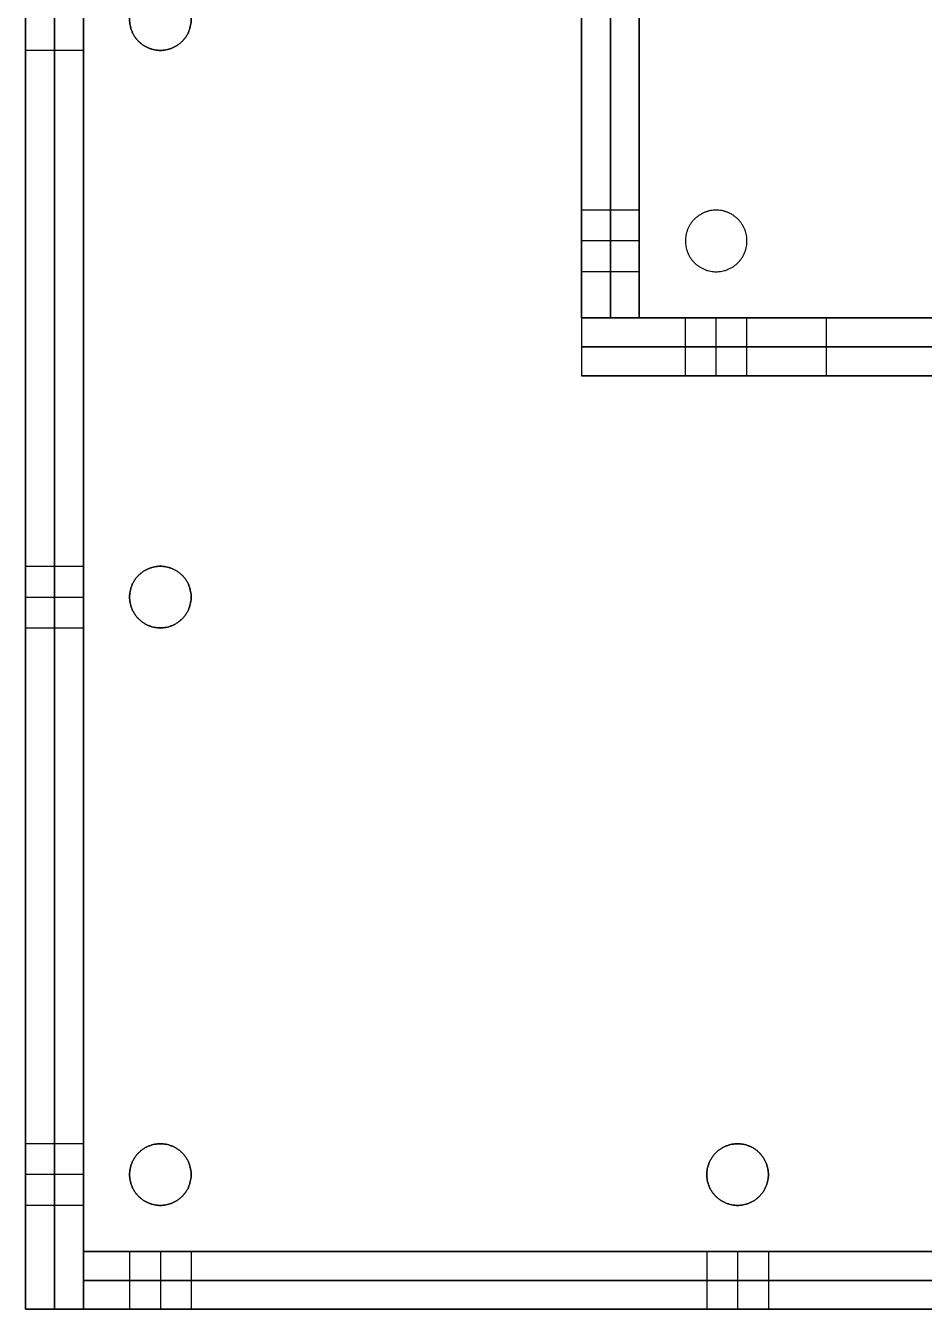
# Model space of a CAD drawing. Header units: millimetres. Extents: x -232 to 139, y -100 to 100.
# Drawn here: x -61 to -14.3, y -100 to -33.3 of the extents above; entities that cross this region are included whole.
import ezdxf

# ---------------------------------------------------------------- set-up
doc = ezdxf.new("R2010")
doc.units = ezdxf.units.MM
doc.header["$MEASUREMENT"] = 0
doc.layers.add('body', color=30, linetype='Continuous', true_color=0xff8000)

msp = doc.modelspace()

# ---------------------------------------------------------------- linework, layer by layer
at = {"layer": 'body'}
for p, q in [((-32.113, -42.9, 44.417), (-32.113, 42.9, 44.417)), ((-29.113, -42.9, 44.417), (-29.113, 42.9, 44.417)), ((-61, -100, -39), (-61, -20, -39)), ((-58, -100, -39), (-58, -20, -39)), ((-32.113, -48.5, 44.417), (-32.113, -46.1, 44.417)), ((-29.113, -48.5, 44.417), (-29.113, -46.1, 44.417)), ((4.858, -48.5, 57.149), (-32.113, -48.5, 57.149)), ((4.858, -51.5, 57.149), (-32.113, -51.5, 57.149)), ((136, -97, -39), (-58, -97, -39)), ((136, -100, -39), (-58, -100, -39))]:
    msp.add_line(p, q, dxfattribs=at)
for points in [[(-61, -100, -4), (-61, 0, -4), (-61, 100, -4)], [(-61, -100, -7), (-61, 0, -7), (-61, 100, -7)], [(-61, -100, -5.5), (-61, 0, -5.5), (-61, 100, -5.5)], [(-61, 100, -74), (-61, 0, -74), (-61, -100, -74)], [(-61, 100, -71), (-61, 0, -71), (-61, -100, -71)], [(-61, 100, -72.5), (-61, 0, -72.5), (-61, -100, -72.5)], [(-61, -100, -71), (-61, 0, -71), (-61, 100, -71)], [(-61, 100, -7), (-61, 0, -7), (-61, -100, -7)], [(-59.5, -100, -71), (-59.5, 0, -71), (-59.5, 100, -71)], [(-59.5, 100, -7), (-59.5, 0, -7), (-59.5, -100, -7)], [(-58, -100, -71), (-58, 0, -71), (-58, 100, -71)], [(-58, 100, -7), (-58, 0, -7), (-58, -100, -7)], [(-32.113, 48.5, 83.834), (-32.113, 0, 83.834), (-32.113, -48.5, 83.834)], [(-32.113, -48.5, 5), (-32.113, 0, 5), (-32.113, 48.5, 5)], [(-30.613, 48.5, 83.834), (-30.613, 0, 83.834), (-30.613, -48.5, 83.834)], [(-30.613, -48.5, 5), (-30.613, 0, 5), (-30.613, 48.5, 5)], [(-29.113, 48.5, 83.834), (-29.113, 0, 83.834), (-29.113, -48.5, 83.834)], [(-29.113, -48.5, 5), (-29.113, 0, 5), (-29.113, 48.5, 5)], [(-29.113, 48.5, 5), (-29.113, 0, 5), (-29.113, -48.5, 5)], [(-29.113, 48.5, 8), (-29.113, 0, 8), (-29.113, -48.5, 8)], [(-29.113, 48.5, 6.5), (-29.113, 0, 6.5), (-29.113, -48.5, 6.5)], [(-58, -34.6, -67), (-59.5, -34.6, -67), (-61, -34.6, -67)], [(-58, -34.6, -11), (-59.5, -34.6, -11), (-61, -34.6, -11)], [(-54, -34.6, -4), (-54, -34.6, -5.5), (-54, -34.6, -7)], [(-54, -34.6, -71), (-54, -34.6, -72.5), (-54, -34.6, -74)], [(-29.113, -42.9, 12), (-30.613, -42.9, 12), (-32.113, -42.9, 12)], [(-29.113, -42.9, 79.834), (-30.613, -42.9, 79.834), (-32.113, -42.9, 79.834)], [(-29.113, -42.9, 44.417), (-30.613, -42.9, 44.417), (-32.113, -42.9, 44.417)], [(-25.113, -42.9, 8), (-25.113, -42.9, 6.5), (-25.113, -42.9, 5)], [(-29.113, -44.5, 13.6), (-30.613, -44.5, 13.6), (-32.113, -44.5, 13.6)], [(-29.113, -44.5, 10.4), (-30.613, -44.5, 10.4), (-32.113, -44.5, 10.4)], [(-29.113, -44.5, 81.434), (-30.613, -44.5, 81.434), (-32.113, -44.5, 81.434)], [(-29.113, -44.5, 78.234), (-30.613, -44.5, 78.234), (-32.113, -44.5, 78.234)], [(-29.113, -44.5, 46.017), (-30.613, -44.5, 46.017), (-32.113, -44.5, 46.017)], [(-29.113, -44.5, 42.817), (-30.613, -44.5, 42.817), (-32.113, -44.5, 42.817)], [(-26.713, -44.5, 8), (-26.713, -44.5, 6.5), (-26.713, -44.5, 5)], [(-23.513, -44.5, 8), (-23.513, -44.5, 6.5), (-23.513, -44.5, 5)], [(-29.113, -46.1, 12), (-30.613, -46.1, 12), (-32.113, -46.1, 12)], [(-29.113, -46.1, 79.834), (-30.613, -46.1, 79.834), (-32.113, -46.1, 79.834)], [(-29.113, -46.1, 44.417), (-30.613, -46.1, 44.417), (-32.113, -46.1, 44.417)], [(-25.113, -46.1, 8), (-25.113, -46.1, 6.5), (-25.113, -46.1, 5)], [(-6.666, -48.5, 109.298), (-19.39, -48.5, 96.566), (-32.113, -48.5, 83.834)], [(-32.113, -48.5, 83.834), (-32.113, -50, 83.834), (-32.113, -51.5, 83.834)], [(-32.113, -48.5, 83.834), (-32.113, -48.5, 44.417), (-32.113, -48.5, 5)], [(-32.113, -48.5, 5), (-32.113, -50, 5), (-32.113, -51.5, 5)], [(-32.113, -48.5, 5), (18.887, -48.5, 5), (69.887, -48.5, 5)], [(-32.113, -48.5, 44.417), (-32.113, -50, 44.417), (-32.113, -51.5, 44.417)], [(-32.113, -48.5, 83.834), (-30.613, -48.5, 83.834), (-29.113, -48.5, 83.834)], [(-32.113, -48.5, 83.834), (-32.113, -48.5, 44.417), (-32.113, -48.5, 5)], [(-32.113, -48.5, 5), (-30.613, -48.5, 5), (-29.113, -48.5, 5)], [(-32.113, -48.5, 44.417), (-30.613, -48.5, 44.417), (-29.113, -48.5, 44.417)], [(-30.613, -48.5, 83.834), (-30.613, -48.5, 44.417), (-30.613, -48.5, 5)], [(-29.113, -48.5, 83.834), (-29.113, -48.5, 44.417), (-29.113, -48.5, 5)], [(-29.113, -48.5, 5), (18.887, -48.5, 5), (66.887, -48.5, 5)], [(-29.113, -48.5, 8), (18.887, -48.5, 8), (66.887, -48.5, 8)], [(-29.113, -48.5, 5), (-29.113, -48.5, 6.5), (-29.113, -48.5, 8)], [(-29.113, -48.5, 6.5), (18.887, -48.5, 6.5), (66.887, -48.5, 6.5)], [(-26.713, -51.5, 79.834), (-26.713, -50, 79.834), (-26.713, -48.5, 79.834)], [(-26.713, -51.5, 12), (-26.713, -50, 12), (-26.713, -48.5, 12)], [(-26.713, -51.5, 44.417), (-26.713, -50, 44.417), (-26.713, -48.5, 44.417)], [(-25.113, -51.5, 78.234), (-25.113, -50, 78.234), (-25.113, -48.5, 78.234)], [(-25.113, -51.5, 81.434), (-25.113, -50, 81.434), (-25.113, -48.5, 81.434)], [(-25.113, -51.5, 10.4), (-25.113, -50, 10.4), (-25.113, -48.5, 10.4)], [(-25.113, -51.5, 13.6), (-25.113, -50, 13.6), (-25.113, -48.5, 13.6)], [(-25.113, -51.5, 42.817), (-25.113, -50, 42.817), (-25.113, -48.5, 42.817)], [(-25.113, -51.5, 46.017), (-25.113, -50, 46.017), (-25.113, -48.5, 46.017)], [(-23.513, -51.5, 79.834), (-23.513, -50, 79.834), (-23.513, -48.5, 79.834)], [(-23.513, -51.5, 12), (-23.513, -50, 12), (-23.513, -48.5, 12)], [(-23.513, -51.5, 44.417), (-23.513, -50, 44.417), (-23.513, -48.5, 44.417)], [(-19.39, -48.5, 96.566), (-19.39, -50, 96.566), (-19.39, -51.5, 96.566)], [(-6.666, -50, 109.298), (-19.39, -50, 96.566), (-32.113, -50, 83.834)], [(-32.113, -50, 83.834), (-32.113, -50, 44.417), (-32.113, -50, 5)], [(-32.113, -50, 5), (18.887, -50, 5), (69.887, -50, 5)], [(-6.666, -51.5, 109.298), (-19.39, -51.5, 96.566), (-32.113, -51.5, 83.834)], [(-32.113, -51.5, 83.834), (-32.113, -51.5, 44.417), (-32.113, -51.5, 5)], [(-32.113, -51.5, 5), (18.887, -51.5, 5), (69.887, -51.5, 5)], [(-61, -61.4, -67), (-59.5, -61.4, -67), (-58, -61.4, -67)], [(-61, -61.4, -11), (-59.5, -61.4, -11), (-58, -61.4, -11)], [(-54, -61.4, -4), (-54, -61.4, -5.5), (-54, -61.4, -7)], [(-54, -61.4, -71), (-54, -61.4, -72.5), (-54, -61.4, -74)], [(-61, -63, -68.6), (-59.5, -63, -68.6), (-58, -63, -68.6)], [(-61, -63, -65.4), (-59.5, -63, -65.4), (-58, -63, -65.4)], [(-61, -63, -9.4), (-59.5, -63, -9.4), (-58, -63, -9.4)], [(-61, -63, -12.6), (-59.5, -63, -12.6), (-58, -63, -12.6)], [(-55.6, -63, -4), (-55.6, -63, -5.5), (-55.6, -63, -7)], [(-55.6, -63, -71), (-55.6, -63, -72.5), (-55.6, -63, -74)], [(-52.4, -63, -4), (-52.4, -63, -5.5), (-52.4, -63, -7)], [(-52.4, -63, -71), (-52.4, -63, -72.5), (-52.4, -63, -74)], [(-61, -64.6, -67), (-59.5, -64.6, -67), (-58, -64.6, -67)], [(-61, -64.6, -11), (-59.5, -64.6, -11), (-58, -64.6, -11)], [(-54, -64.6, -4), (-54, -64.6, -5.5), (-54, -64.6, -7)], [(-54, -64.6, -71), (-54, -64.6, -72.5), (-54, -64.6, -74)], [(-58, -91.4, -67), (-59.5, -91.4, -67), (-61, -91.4, -67)], [(-58, -91.4, -11), (-59.5, -91.4, -11), (-61, -91.4, -11)], [(-54, -91.4, -4), (-54, -91.4, -5.5), (-54, -91.4, -7)], [(-54, -91.4, -71), (-54, -91.4, -72.5), (-54, -91.4, -74)], [(-24, -91.4, -4), (-24, -91.4, -5.5), (-24, -91.4, -7)], [(-24, -91.4, -71), (-24, -91.4, -72.5), (-24, -91.4, -74)], [(-58, -93, -65.4), (-59.5, -93, -65.4), (-61, -93, -65.4)], [(-58, -93, -68.6), (-59.5, -93, -68.6), (-61, -93, -68.6)], [(-58, -93, -12.6), (-59.5, -93, -12.6), (-61, -93, -12.6)], [(-58, -93, -9.4), (-59.5, -93, -9.4), (-61, -93, -9.4)], [(-55.6, -93, -4), (-55.6, -93, -5.5), (-55.6, -93, -7)], [(-55.6, -93, -71), (-55.6, -93, -72.5), (-55.6, -93, -74)], [(-52.4, -93, -4), (-52.4, -93, -5.5), (-52.4, -93, -7)], [(-52.4, -93, -71), (-52.4, -93, -72.5), (-52.4, -93, -74)], [(-25.6, -93, -4), (-25.6, -93, -5.5), (-25.6, -93, -7)], [(-25.6, -93, -71), (-25.6, -93, -72.5), (-25.6, -93, -74)], [(-22.4, -93, -4), (-22.4, -93, -5.5), (-22.4, -93, -7)], [(-22.4, -93, -71), (-22.4, -93, -72.5), (-22.4, -93, -74)], [(-58, -94.6, -67), (-59.5, -94.6, -67), (-61, -94.6, -67)], [(-58, -94.6, -11), (-59.5, -94.6, -11), (-61, -94.6, -11)], [(-54, -94.6, -4), (-54, -94.6, -5.5), (-54, -94.6, -7)], [(-54, -94.6, -71), (-54, -94.6, -72.5), (-54, -94.6, -74)], [(-24, -94.6, -4), (-24, -94.6, -5.5), (-24, -94.6, -7)], [(-24, -94.6, -71), (-24, -94.6, -72.5), (-24, -94.6, -74)], [(-58, -100, -7), (-58, -98.5, -7), (-58, -97, -7)], [(-58, -97, -71), (-58, -97, -39), (-58, -97, -7)], [(-58, -100, -71), (-58, -98.5, -71), (-58, -97, -71)], [(-58, -97, -7), (39, -97, -7), (136, -97, -7)], [(136, -97, -71), (39, -97, -71), (-58, -97, -71)], [(-58, -100, -39), (-58, -98.5, -39), (-58, -97, -39)], [(-55.6, -97, -67), (-55.6, -98.5, -67), (-55.6, -100, -67)], [(-55.6, -97, -11), (-55.6, -98.5, -11), (-55.6, -100, -11)], [(-54, -97, -68.6), (-54, -98.5, -68.6), (-54, -100, -68.6)], [(-54, -97, -65.4), (-54, -98.5, -65.4), (-54, -100, -65.4)], [(-54, -97, -9.4), (-54, -98.5, -9.4), (-54, -100, -9.4)], [(-54, -97, -12.6), (-54, -98.5, -12.6), (-54, -100, -12.6)], [(-52.4, -97, -67), (-52.4, -98.5, -67), (-52.4, -100, -67)], [(-52.4, -97, -11), (-52.4, -98.5, -11), (-52.4, -100, -11)], [(-25.6, -97, -67), (-25.6, -98.5, -67), (-25.6, -100, -67)], [(-25.6, -97, -11), (-25.6, -98.5, -11), (-25.6, -100, -11)], [(-24, -97, -68.6), (-24, -98.5, -68.6), (-24, -100, -68.6)], [(-24, -97, -65.4), (-24, -98.5, -65.4), (-24, -100, -65.4)], [(-24, -97, -9.4), (-24, -98.5, -9.4), (-24, -100, -9.4)], [(-24, -97, -12.6), (-24, -98.5, -12.6), (-24, -100, -12.6)], [(-22.4, -97, -67), (-22.4, -98.5, -67), (-22.4, -100, -67)], [(-22.4, -97, -11), (-22.4, -98.5, -11), (-22.4, -100, -11)], [(-58, -98.5, -71), (-58, -98.5, -39), (-58, -98.5, -7)], [(-58, -98.5, -7), (39, -98.5, -7), (136, -98.5, -7)], [(136, -98.5, -71), (39, -98.5, -71), (-58, -98.5, -71)], [(-61, -100, -4), (-61, -100, -5.5), (-61, -100, -7)], [(139, -100, -4), (39, -100, -4), (-61, -100, -4)], [(139, -100, -7), (39, -100, -7), (-61, -100, -7)], [(139, -100, -5.5), (39, -100, -5.5), (-61, -100, -5.5)], [(-61, -100, -74), (39, -100, -74), (139, -100, -74)], [(-61, -100, -71), (39, -100, -71), (139, -100, -71)], [(-61, -100, -74), (-61, -100, -72.5), (-61, -100, -71)], [(-61, -100, -72.5), (39, -100, -72.5), (139, -100, -72.5)], [(-61, -100, -71), (-59.5, -100, -71), (-58, -100, -71)], [(-61, -100, -7), (-59.5, -100, -7), (-58, -100, -7)], [(-61, -100, -7), (-61, -100, -39), (-61, -100, -71)], [(-61, -100, -39), (-59.5, -100, -39), (-58, -100, -39)], [(-59.5, -100, -7), (-59.5, -100, -39), (-59.5, -100, -71)], [(-58, -100, -71), (-58, -100, -39), (-58, -100, -7)], [(-58, -100, -7), (39, -100, -7), (136, -100, -7)], [(136, -100, -71), (39, -100, -71), (-58, -100, -71)], [(-58, -100, -7), (-58, -100, -39), (-58, -100, -71)]]:
    msp.add_open_spline(points, degree=2, dxfattribs=at)
at = {"layer": 'body', "extrusion": (-1, 0, 2.22045e-15)}
for points in [[(-61, -34.6, -67), (-61, -34.6, -65.4), (-61, -33, -65.4), (-61, -31.4, -65.4), (-61, -31.4, -67), (-61, -31.4, -68.6), (-61, -33, -68.6), (-61, -34.6, -68.6), (-61, -34.6, -67)], [(-58, -34.6, -67), (-58, -34.6, -65.4), (-58, -33, -65.4), (-58, -31.4, -65.4), (-58, -31.4, -67), (-58, -31.4, -68.6), (-58, -33, -68.6), (-58, -34.6, -68.6), (-58, -34.6, -67)]]:
    msp.add_rational_spline(points, [1, 0.707106781187, 1, 0.707106781187, 1, 0.707106781187, 1, 0.707106781187, 1], degree=2, knots=[-10.053096, -10.053096, -10.053096, -7.539822, -7.539822, -5.026548, -5.026548, -2.513274, -2.513274, 0, 0, 0], dxfattribs=at)
at = {"layer": 'body', "extrusion": (-1, 0, -2.22045e-15)}
for points in [[(-61, -34.6, -11), (-61, -34.6, -12.6), (-61, -33, -12.6), (-61, -31.4, -12.6), (-61, -31.4, -11), (-61, -31.4, -9.4), (-61, -33, -9.4), (-61, -34.6, -9.4), (-61, -34.6, -11)], [(-58, -34.6, -11), (-58, -34.6, -12.6), (-58, -33, -12.6), (-58, -31.4, -12.6), (-58, -31.4, -11), (-58, -31.4, -9.4), (-58, -33, -9.4), (-58, -34.6, -9.4), (-58, -34.6, -11)]]:
    msp.add_rational_spline(points, [1, 0.707106781187, 1, 0.707106781187, 1, 0.707106781187, 1, 0.707106781187, 1], degree=2, knots=[-10.053096, -10.053096, -10.053096, -7.539822, -7.539822, -5.026548, -5.026548, -2.513274, -2.513274, 0, 0, 0], dxfattribs=at)
at = {"layer": 'body'}
for points, weights, knots in [([(-54, -34.6, -4), (-52.4, -34.6, -4), (-52.4, -33, -4), (-52.4, -31.4, -4), (-54, -31.4, -4), (-55.6, -31.4, -4), (-55.6, -33, -4), (-55.6, -34.6, -4), (-54, -34.6, -4)], [0.999999860338, 0.707106851018, 1, 0.707106781187, 1, 0.707106781187, 1, 0.707106781187, 1], [-10.053096, -10.053096, -10.053096, -7.539823, -7.539823, -5.026549, -5.026549, -2.513274, -2.513274, 0, 0, 0]), ([(-54, -34.6, -7), (-52.4, -34.6, -7), (-52.4, -33, -7), (-52.4, -31.4, -7), (-54, -31.4, -7), (-55.6, -31.4, -7), (-55.6, -33, -7), (-55.6, -34.6, -7), (-54, -34.6, -7)], [1, 0.707106781187, 1, 0.707106781187, 1, 0.707106781187, 1, 0.707106851018, 0.999999860338], [-10.053096, -10.053096, -10.053096, -7.539822, -7.539822, -5.026548, -5.026548, -2.513274, -2.513274, 0, 0, 0]), ([(-54, -34.6, -74), (-55.6, -34.6, -74), (-55.6, -33, -74), (-55.6, -31.4, -74), (-54, -31.4, -74), (-52.4, -31.4, -74), (-52.4, -33, -74), (-52.4, -34.6, -74), (-54, -34.6, -74)], [1, 0.707106781187, 1, 0.707106781187, 1, 0.707106781187, 1, 0.707106851018, 0.999999860338], [0, 0, 0, 2.513274, 2.513274, 5.026549, 5.026549, 7.539823, 7.539823, 10.053096, 10.053096, 10.053096]), ([(-54, -34.6, -71), (-55.6, -34.6, -71), (-55.6, -33, -71), (-55.6, -31.4, -71), (-54, -31.4, -71), (-52.4, -31.4, -71), (-52.4, -33, -71), (-52.4, -34.6, -71), (-54, -34.6, -71)], [1, 0.707106781187, 1, 0.707106781187, 1, 0.707106781187, 1, 0.707106781187, 1], [0, 0, 0, 2.513274, 2.513274, 5.026548, 5.026548, 7.539822, 7.539822, 10.053096, 10.053096, 10.053096]), ([(-25.113, -46.1, 5), (-26.713, -46.1, 5), (-26.713, -44.5, 5), (-26.713, -42.9, 5), (-25.113, -42.9, 5), (-23.513, -42.9, 5), (-23.513, -44.5, 5), (-23.513, -46.1, 5), (-25.113, -46.1, 5)], [0.999999860338, 0.707106851018, 1, 0.707106781187, 1, 0.707106781187, 1, 0.707106851018, 0.999999860338], [-10.053096, -10.053096, -10.053096, -7.539823, -7.539823, -5.026548, -5.026548, -2.513274, -2.513274, 0, 0, 0]), ([(-25.113, -46.1, 8), (-26.713, -46.1, 8), (-26.713, -44.5, 8), (-26.713, -42.9, 8), (-25.113, -42.9, 8), (-23.513, -42.9, 8), (-23.513, -44.5, 8), (-23.513, -46.1, 8), (-25.113, -46.1, 8)], [1, 0.707106781187, 1, 0.707106781187, 1, 0.707106781187, 1, 0.707106851018, 0.999999860338], [-10.053096, -10.053096, -10.053096, -7.539822, -7.539822, -5.026548, -5.026548, -2.513274, -2.513274, 0, 0, 0]), ([(-54, -64.6, -4), (-52.4, -64.6, -4), (-52.4, -63, -4), (-52.4, -61.4, -4), (-54, -61.4, -4), (-55.6, -61.4, -4), (-55.6, -63, -4), (-55.6, -64.6, -4), (-54, -64.6, -4)], [0.999999860338, 0.707106851018, 1, 0.707106781187, 1, 0.707106781187, 1, 0.707106781187, 1], [-10.053096, -10.053096, -10.053096, -7.539823, -7.539823, -5.026549, -5.026549, -2.513274, -2.513274, 0, 0, 0]), ([(-54, -64.6, -7), (-52.4, -64.6, -7), (-52.4, -63, -7), (-52.4, -61.4, -7), (-54, -61.4, -7), (-55.6, -61.4, -7), (-55.6, -63, -7), (-55.6, -64.6, -7), (-54, -64.6, -7)], [1, 0.707106781187, 1, 0.707106781187, 1, 0.707106781187, 1, 0.707106781187, 1], [-10.053096, -10.053096, -10.053096, -7.539822, -7.539822, -5.026548, -5.026548, -2.513274, -2.513274, 0, 0, 0]), ([(-54, -64.6, -74), (-55.6, -64.6, -74), (-55.6, -63, -74), (-55.6, -61.4, -74), (-54, -61.4, -74), (-52.4, -61.4, -74), (-52.4, -63, -74), (-52.4, -64.6, -74), (-54, -64.6, -74)], [0.999999860338, 0.707106851018, 1, 0.707106781187, 1, 0.707106781187, 1, 0.707106851018, 0.999999860338], [0, 0, 0, 2.513274, 2.513274, 5.026548, 5.026548, 7.539823, 7.539823, 10.053096, 10.053096, 10.053096]), ([(-54, -64.6, -71), (-55.6, -64.6, -71), (-55.6, -63, -71), (-55.6, -61.4, -71), (-54, -61.4, -71), (-52.4, -61.4, -71), (-52.4, -63, -71), (-52.4, -64.6, -71), (-54, -64.6, -71)], [1, 0.707106781187, 1, 0.707106781187, 1, 0.707106781187, 1, 0.707106781187, 1], [0, 0, 0, 2.513274, 2.513274, 5.026548, 5.026548, 7.539822, 7.539822, 10.053096, 10.053096, 10.053096]), ([(-54, -94.6, -4), (-52.4, -94.6, -4), (-52.4, -93, -4), (-52.4, -91.4, -4), (-54, -91.4, -4), (-55.6, -91.4, -4), (-55.6, -93, -4)], [1, 0.707106781186, 1, 0.707106781187, 1, 0.707106781187, 1], [2.513274, 2.513274, 2.513274, 5.026548, 5.026548, 7.539822, 7.539822, 10.053096, 10.053096, 10.053096]), ([(-54, -94.6, -7), (-52.4, -94.6, -7), (-52.4, -93, -7), (-52.4, -91.4, -7), (-54, -91.4, -7), (-55.6, -91.4, -7), (-55.6, -93, -7)], [1, 0.707106781187, 1, 0.707106781187, 1, 0.707106781187, 1], [2.513274, 2.513274, 2.513274, 5.026548, 5.026548, 7.539822, 7.539822, 10.053096, 10.053096, 10.053096]), ([(-55.6, -93, -74), (-55.6, -91.4, -74), (-54, -91.4, -74), (-52.4, -91.4, -74), (-52.4, -93, -74), (-52.4, -94.6, -74), (-54, -94.6, -74)], [0.999999860338, 0.707106851018, 1, 0.707106781187, 1, 0.707106781186, 1], [-10.053096, -10.053096, -10.053096, -7.539823, -7.539823, -5.026548, -5.026548, -2.513274, -2.513274, -2.513274]), ([(-55.6, -93, -71), (-55.6, -91.4, -71), (-54, -91.4, -71), (-52.4, -91.4, -71), (-52.4, -93, -71), (-52.4, -94.6, -71), (-54, -94.6, -71)], [1, 0.707106781187, 1, 0.707106781187, 1, 0.707106781187, 1], [-10.053096, -10.053096, -10.053096, -7.539822, -7.539822, -5.026548, -5.026548, -2.513274, -2.513274, -2.513274]), ([(-25.6, -93, -4), (-25.6, -94.6, -4), (-24, -94.6, -4), (-22.4, -94.6, -4), (-22.4, -93, -4), (-22.4, -91.4, -4), (-24, -91.4, -4), (-25.6, -91.4, -4), (-25.6, -93, -4)], [1, 0.707106781187, 1, 0.707106781187, 1, 0.707106781187, 1, 0.707106781187, 1], [0, 0, 0, 2.513274, 2.513274, 5.026548, 5.026548, 7.539822, 7.539822, 10.053096, 10.053096, 10.053096]), ([(-25.6, -93, -7), (-25.6, -94.6, -7), (-24, -94.6, -7), (-22.4, -94.6, -7), (-22.4, -93, -7), (-22.4, -91.4, -7), (-24, -91.4, -7), (-25.6, -91.4, -7), (-25.6, -93, -7)], [1, 0.707106781187, 1, 0.707106781187, 1, 0.707106781187, 1, 0.707106781187, 1], [0, 0, 0, 2.513274, 2.513274, 5.026548, 5.026548, 7.539822, 7.539822, 10.053096, 10.053096, 10.053096]), ([(-25.6, -93, -74), (-25.6, -91.4, -74), (-24, -91.4, -74), (-22.4, -91.4, -74), (-22.4, -93, -74), (-22.4, -94.6, -74), (-24, -94.6, -74), (-25.6, -94.6, -74), (-25.6, -93, -74)], [0.999999860338, 0.707106851018, 1, 0.707106781187, 1, 0.707106781187, 1, 0.707106851018, 0.999999860338], [-10.053096, -10.053096, -10.053096, -7.539823, -7.539823, -5.026548, -5.026548, -2.513274, -2.513274, 0, 0, 0]), ([(-25.6, -93, -71), (-25.6, -91.4, -71), (-24, -91.4, -71), (-22.4, -91.4, -71), (-22.4, -93, -71), (-22.4, -94.6, -71), (-24, -94.6, -71), (-25.6, -94.6, -71), (-25.6, -93, -71)], [1, 0.707106781187, 1, 0.707106781187, 1, 0.707106781187, 1, 0.707106781187, 1], [-10.053096, -10.053096, -10.053096, -7.539822, -7.539822, -5.026548, -5.026548, -2.513274, -2.513274, 0, 0, 0])]:
    msp.add_rational_spline(points, weights, degree=2, knots=knots, dxfattribs=at)
at = {"layer": 'body', "extrusion": (1, 1.47911e-28, -1.77636e-14)}
msp.add_rational_spline([(-32.113, -46.1, 12), (-32.113, -46.1, 13.6), (-32.113, -44.5, 13.6), (-32.113, -42.9, 13.6), (-32.113, -42.9, 12), (-32.113, -42.9, 10.4), (-32.113, -44.5, 10.4), (-32.113, -46.1, 10.4), (-32.113, -46.1, 12)], [1, 0.707106781187, 1, 0.707106781187, 1, 0.707106781187, 1, 0.707106851018, 0.999999860338], degree=2, knots=[0, 0, 0, 2.513274, 2.513274, 5.026549, 5.026549, 7.539823, 7.539823, 10.053096, 10.053096, 10.053096], dxfattribs=at)
at = {"layer": 'body', "extrusion": (1, 1.33227e-14, -2.22045e-15)}
for points in [[(-32.113, -46.1, 79.834), (-32.113, -46.1, 81.434), (-32.113, -44.5, 81.434), (-32.113, -42.9, 81.434), (-32.113, -42.9, 79.834), (-32.113, -42.9, 78.234), (-32.113, -44.5, 78.234), (-32.113, -46.1, 78.234), (-32.113, -46.1, 79.834)], [(-29.113, -46.1, 79.834), (-29.113, -46.1, 81.434), (-29.113, -44.5, 81.434), (-29.113, -42.9, 81.434), (-29.113, -42.9, 79.834), (-29.113, -42.9, 78.234), (-29.113, -44.5, 78.234), (-29.113, -46.1, 78.234), (-29.113, -46.1, 79.834)]]:
    msp.add_rational_spline(points, [1, 0.707106781187, 1, 0.707106781187, 1, 0.707106781187, 1, 0.707106781187, 1], degree=2, knots=[0, 0, 0, 2.513274, 2.513274, 5.026548, 5.026548, 7.539822, 7.539822, 10.053096, 10.053096, 10.053096], dxfattribs=at)
at = {"layer": 'body', "extrusion": (1, 1.62093e-13, 1.11022e-15)}
msp.add_rational_spline([(-32.113, -46.1, 44.417), (-32.113, -46.1, 46.017), (-32.113, -44.5, 46.017), (-32.113, -42.9, 46.017), (-32.113, -42.9, 44.417), (-32.113, -42.9, 42.817), (-32.113, -44.5, 42.817), (-32.113, -46.1, 42.817), (-32.113, -46.1, 44.417)], [1, 0.707106781187, 1, 0.707106781187, 1, 0.707106781187, 1, 0.707106781187, 1], degree=2, knots=[0, 0, 0, 2.513274, 2.513274, 5.026548, 5.026548, 7.539822, 7.539822, 10.053096, 10.053096, 10.053096], dxfattribs=at)
at = {"layer": 'body', "extrusion": (1, 2.22045e-15, -1.11022e-14)}
msp.add_rational_spline([(-29.113, -46.1, 12), (-29.113, -46.1, 13.6), (-29.113, -44.5, 13.6), (-29.113, -42.9, 13.6), (-29.113, -42.9, 12), (-29.113, -42.9, 10.4), (-29.113, -44.5, 10.4), (-29.113, -46.1, 10.4), (-29.113, -46.1, 12)], [1, 0.707106781187, 1, 0.707106781187, 1, 0.707106781187, 1, 0.707106851018, 0.999999860338], degree=2, knots=[0, 0, 0, 2.513274, 2.513274, 5.026549, 5.026549, 7.539823, 7.539823, 10.053096, 10.053096, 10.053096], dxfattribs=at)
at = {"layer": 'body', "extrusion": (1, 1.64313e-13, 1.38506e-20)}
msp.add_rational_spline([(-29.113, -46.1, 44.417), (-29.113, -46.1, 46.017), (-29.113, -44.5, 46.017), (-29.113, -42.9, 46.017), (-29.113, -42.9, 44.417), (-29.113, -42.9, 42.817), (-29.113, -44.5, 42.817), (-29.113, -46.1, 42.817), (-29.113, -46.1, 44.417)], [0.999999860338, 0.707106851018, 1, 0.707106781187, 1, 0.707106781187, 1, 0.707106851018, 0.999999860338], degree=2, knots=[0, 0, 0, 2.513274, 2.513274, 5.026548, 5.026548, 7.539823, 7.539823, 10.053096, 10.053096, 10.053096], dxfattribs=at)
at = {"layer": 'body', "extrusion": (1, 1.33227e-14, -1.11022e-15)}
for points in [[(-29.113, -46.1, 12), (-29.113, -46.1, 13.6), (-29.113, -44.5, 13.6), (-29.113, -42.9, 13.6), (-29.113, -42.9, 12), (-29.113, -42.9, 10.4), (-29.113, -44.5, 10.4), (-29.113, -46.1, 10.4), (-29.113, -46.1, 12)], [(-29.113, -46.1, 79.834), (-29.113, -46.1, 81.434), (-29.113, -44.5, 81.434), (-29.113, -42.9, 81.434), (-29.113, -42.9, 79.834), (-29.113, -42.9, 78.234), (-29.113, -44.5, 78.234), (-29.113, -46.1, 78.234), (-29.113, -46.1, 79.834)]]:
    msp.add_rational_spline(points, [1, 0.707106781187, 1, 0.707106781187, 1, 0.707106781187, 1, 0.707106781187, 1], degree=2, knots=[0, 0, 0, 2.513274, 2.513274, 5.026548, 5.026548, 7.539822, 7.539822, 10.053096, 10.053096, 10.053096], dxfattribs=at)
at = {"layer": 'body', "extrusion": (9.99201e-14, -1, 0)}
msp.add_rational_spline([(-23.513, -48.5, 79.834), (-23.513, -48.5, 78.234), (-25.113, -48.5, 78.234), (-26.713, -48.5, 78.234), (-26.713, -48.5, 79.834), (-26.713, -48.5, 81.434), (-25.113, -48.5, 81.434), (-23.513, -48.5, 81.434), (-23.513, -48.5, 79.834)], [0.999999860338, 0.707106851018, 1, 0.707106781187, 1, 0.707106781187, 1, 0.707106920849, 0.999999720675], degree=2, knots=[-10.053096, -10.053096, -10.053096, -7.539823, -7.539823, -5.026548, -5.026548, -2.513273, -2.513273, 0, 0, 0], dxfattribs=at)
at = {"layer": 'body', "extrusion": (1.11022e-13, -1, 0)}
for points in [[(-23.513, -48.5, 12), (-23.513, -48.5, 10.4), (-25.113, -48.5, 10.4), (-26.713, -48.5, 10.4), (-26.713, -48.5, 12), (-26.713, -48.5, 13.6), (-25.113, -48.5, 13.6), (-23.513, -48.5, 13.6), (-23.513, -48.5, 12)], [(-23.513, -51.5, 12), (-23.513, -51.5, 10.4), (-25.113, -51.5, 10.4), (-26.713, -51.5, 10.4), (-26.713, -51.5, 12), (-26.713, -51.5, 13.6), (-25.113, -51.5, 13.6), (-23.513, -51.5, 13.6), (-23.513, -51.5, 12)]]:
    msp.add_rational_spline(points, [0.999999720675, 0.707106920849, 1, 0.707106781187, 1, 0.707106781187, 1, 0.707106851018, 0.999999860338], degree=2, knots=[-10.053096, -10.053096, -10.053096, -7.539823, -7.539823, -5.026549, -5.026549, -2.513274, -2.513274, 0, 0, 0], dxfattribs=at)
at = {"layer": 'body', "extrusion": (1.06581e-13, -1, 0)}
msp.add_rational_spline([(-23.513, -48.5, 44.417), (-23.513, -48.5, 42.817), (-25.113, -48.5, 42.817), (-26.713, -48.5, 42.817), (-26.713, -48.5, 44.417), (-26.713, -48.5, 46.017), (-25.113, -48.5, 46.017), (-23.513, -48.5, 46.017), (-23.513, -48.5, 44.417)], [0.999999860338, 0.707106851018, 1, 0.707106781187, 1, 0.707106781187, 1, 0.707106851018, 0.999999860338], degree=2, knots=[-10.053096, -10.053096, -10.053096, -7.539823, -7.539823, -5.026548, -5.026548, -2.513274, -2.513274, 0, 0, 0], dxfattribs=at)
at = {"layer": 'body', "extrusion": (1.02141e-13, -1, 0)}
msp.add_rational_spline([(-23.513, -51.5, 79.834), (-23.513, -51.5, 78.234), (-25.113, -51.5, 78.234), (-26.713, -51.5, 78.234), (-26.713, -51.5, 79.834), (-26.713, -51.5, 81.434), (-25.113, -51.5, 81.434), (-23.513, -51.5, 81.434), (-23.513, -51.5, 79.834)], [0.999999720675, 0.707106920849, 1, 0.707106781187, 1, 0.707106781187, 1, 0.707106920849, 0.999999720675], degree=2, knots=[-10.053096, -10.053096, -10.053096, -7.539823, -7.539823, -5.026548, -5.026548, -2.513274, -2.513274, 0, 0, 0], dxfattribs=at)
at = {"layer": 'body', "extrusion": (1.04361e-13, -1, 0)}
msp.add_rational_spline([(-23.513, -51.5, 44.417), (-23.513, -51.5, 42.817), (-25.113, -51.5, 42.817), (-26.713, -51.5, 42.817), (-26.713, -51.5, 44.417), (-26.713, -51.5, 46.017), (-25.113, -51.5, 46.017), (-23.513, -51.5, 46.017), (-23.513, -51.5, 44.417)], [0.999999860338, 0.707106851018, 1, 0.707106781187, 1, 0.707106781187, 1, 0.707106851018, 0.999999860338], degree=2, knots=[-10.053096, -10.053096, -10.053096, -7.539823, -7.539823, -5.026548, -5.026548, -2.513274, -2.513274, 0, 0, 0], dxfattribs=at)
at = {"layer": 'body', "extrusion": (1, 1.33227e-13, -9.32588e-14)}
msp.add_rational_spline([(-61, -64.6, -67), (-61, -64.6, -65.4), (-61, -63, -65.4), (-61, -61.4, -65.4), (-61, -61.4, -67), (-61, -61.4, -68.6), (-61, -63, -68.6), (-61, -64.6, -68.6), (-61, -64.6, -67)], [0.999999860338, 0.707106851018, 1, 0.707106781187, 1, 0.707106781187, 1, 0.707106851018, 0.999999860338], degree=2, knots=[-10.053096, -10.053096, -10.053096, -7.539823, -7.539823, -5.026548, -5.026548, -2.513274, -2.513274, 0, 0, 0], dxfattribs=at)
at = {"layer": 'body', "extrusion": (-1, -1.33227e-13, 1.18329e-27)}
msp.add_rational_spline([(-61, -64.6, -11), (-61, -64.6, -12.6), (-61, -63, -12.6), (-61, -61.4, -12.6), (-61, -61.4, -11), (-61, -61.4, -9.4), (-61, -63, -9.4), (-61, -64.6, -9.4), (-61, -64.6, -11)], [0.999999860338, 0.707106851018, 1, 0.707106781187, 1, 0.707106781187, 1, 0.707106851018, 0.999999860338], degree=2, knots=[-10.053096, -10.053096, -10.053096, -7.539823, -7.539823, -5.026548, -5.026548, -2.513274, -2.513274, 0, 0, 0], dxfattribs=at)
at = {"layer": 'body', "extrusion": (1, 1.33227e-13, -9.76997e-14)}
msp.add_rational_spline([(-58, -64.6, -67), (-58, -64.6, -65.4), (-58, -63, -65.4), (-58, -61.4, -65.4), (-58, -61.4, -67), (-58, -61.4, -68.6), (-58, -63, -68.6), (-58, -64.6, -68.6), (-58, -64.6, -67)], [0.999999860338, 0.707106851018, 1, 0.707106781187, 1, 0.707106781187, 1, 0.707106851018, 0.999999860338], degree=2, knots=[-10.053096, -10.053096, -10.053096, -7.539823, -7.539823, -5.026548, -5.026548, -2.513274, -2.513274, 0, 0, 0], dxfattribs=at)
at = {"layer": 'body', "extrusion": (-1, -1.33227e-13, 4.44089e-15)}
msp.add_rational_spline([(-58, -64.6, -11), (-58, -64.6, -12.6), (-58, -63, -12.6), (-58, -61.4, -12.6), (-58, -61.4, -11), (-58, -61.4, -9.4), (-58, -63, -9.4), (-58, -64.6, -9.4), (-58, -64.6, -11)], [0.999999860338, 0.707106851018, 1, 0.707106781187, 1, 0.707106781187, 1, 0.707106851018, 0.999999860338], degree=2, knots=[-10.053096, -10.053096, -10.053096, -7.539823, -7.539823, -5.026548, -5.026548, -2.513274, -2.513274, 0, 0, 0], dxfattribs=at)
at = {"layer": 'body', "extrusion": (1, 1.77636e-13, 7.88861e-28)}
msp.add_rational_spline([(-58, -64.6, -67), (-58, -64.6, -68.6), (-58, -63, -68.6), (-58, -61.4, -68.6), (-58, -61.4, -67), (-58, -61.4, -65.4), (-58, -63, -65.4), (-58, -64.6, -65.4), (-58, -64.6, -67)], [1, 0.707106781187, 1, 0.707106781187, 1, 0.707106781187, 1, 0.707106781187, 1], degree=2, knots=[0, 0, 0, 2.513274, 2.513274, 5.026548, 5.026548, 7.539822, 7.539822, 10.053096, 10.053096, 10.053096], dxfattribs=at)
at = {"layer": 'body', "extrusion": (1, 1.77636e-13, -7.88861e-28)}
msp.add_rational_spline([(-58, -64.6, -11), (-58, -64.6, -9.4), (-58, -63, -9.4), (-58, -61.4, -9.4), (-58, -61.4, -11), (-58, -61.4, -12.6), (-58, -63, -12.6), (-58, -64.6, -12.6), (-58, -64.6, -11)], [1, 0.707106781187, 1, 0.707106781187, 1, 0.707106781187, 1, 0.707106781187, 1], degree=2, knots=[0, 0, 0, 2.513274, 2.513274, 5.026548, 5.026548, 7.539822, 7.539822, 10.053096, 10.053096, 10.053096], dxfattribs=at)
at = {"layer": 'body', "extrusion": (-1, 0, 0)}
for points in [[(-61, -94.6, -67), (-61, -94.6, -65.4), (-61, -93, -65.4), (-61, -91.4, -65.4), (-61, -91.4, -67), (-61, -91.4, -68.6), (-61, -93, -68.6), (-61, -94.6, -68.6), (-61, -94.6, -67)], [(-58, -94.6, -67), (-58, -94.6, -65.4), (-58, -93, -65.4), (-58, -91.4, -65.4), (-58, -91.4, -67), (-58, -91.4, -68.6), (-58, -93, -68.6), (-58, -94.6, -68.6), (-58, -94.6, -67)]]:
    msp.add_rational_spline(points, [0.999999860338, 0.707106851018, 1, 0.707106781187, 1, 0.707106781187, 1, 0.707106851018, 0.999999860338], degree=2, knots=[-10.053096, -10.053096, -10.053096, -7.539823, -7.539823, -5.026548, -5.026548, -2.513274, -2.513274, 0, 0, 0], dxfattribs=at)
at = {"layer": 'body', "extrusion": (1, 0, 0)}
for points in [[(-61, -94.6, -11), (-61, -94.6, -12.6), (-61, -93, -12.6), (-61, -91.4, -12.6), (-61, -91.4, -11), (-61, -91.4, -9.4), (-61, -93, -9.4), (-61, -94.6, -9.4), (-61, -94.6, -11)], [(-58, -94.6, -11), (-58, -94.6, -12.6), (-58, -93, -12.6), (-58, -91.4, -12.6), (-58, -91.4, -11), (-58, -91.4, -9.4), (-58, -93, -9.4), (-58, -94.6, -9.4), (-58, -94.6, -11)]]:
    msp.add_rational_spline(points, [0.999999860338, 0.707106851018, 1, 0.707106781187, 1, 0.707106781187, 1, 0.707106851018, 0.999999860338], degree=2, knots=[-10.053096, -10.053096, -10.053096, -7.539823, -7.539823, -5.026548, -5.026548, -2.513274, -2.513274, 0, 0, 0], dxfattribs=at)
at = {"layer": 'body'}
for points, weights in [([(-55.6, -93, -4), (-55.6, -94.6, -4), (-54, -94.6, -4)], [1, 0.707106781187, 1]), ([(-55.6, -93, -7), (-55.6, -94.6, -7), (-54, -94.6, -7)], [1, 0.707106851018, 0.999999860338]), ([(-54, -94.6, -74), (-55.6, -94.6, -74), (-55.6, -93, -74)], [0.999999860338, 0.707106851018, 1]), ([(-54, -94.6, -71), (-55.6, -94.6, -71), (-55.6, -93, -71)], [0.999999860338, 0.707106851018, 1])]:
    msp.add_rational_spline(points, weights, degree=2, dxfattribs=at)
at = {"layer": 'body', "extrusion": (8.88178e-15, -1, 0)}
msp.add_rational_spline([(-55.6, -97, -67), (-55.6, -97, -68.6), (-54, -97, -68.6), (-52.4, -97, -68.6), (-52.4, -97, -67), (-52.4, -97, -65.4), (-54, -97, -65.4), (-55.6, -97, -65.4), (-55.6, -97, -67)], [1, 0.707106781187, 1, 0.707106781187, 1, 0.707106781187, 1, 0.707106781187, 1], degree=2, knots=[0, 0, 0, 2.513274, 2.513274, 5.026548, 5.026548, 7.539822, 7.539822, 10.053096, 10.053096, 10.053096], dxfattribs=at)
at = {"layer": 'body', "extrusion": (-8.88178e-15, 1, 0)}
msp.add_rational_spline([(-55.6, -97, -11), (-55.6, -97, -9.4), (-54, -97, -9.4), (-52.4, -97, -9.4), (-52.4, -97, -11), (-52.4, -97, -12.6), (-54, -97, -12.6), (-55.6, -97, -12.6), (-55.6, -97, -11)], [1, 0.707106781187, 1, 0.707106781187, 1, 0.707106781187, 1, 0.707106781187, 1], degree=2, knots=[0, 0, 0, 2.513274, 2.513274, 5.026548, 5.026548, 7.539822, 7.539822, 10.053096, 10.053096, 10.053096], dxfattribs=at)
at = {"layer": 'body', "extrusion": (0, -1, 4.44089e-15)}
for points in [[(-25.6, -97, -67), (-25.6, -97, -68.6), (-24, -97, -68.6), (-22.4, -97, -68.6), (-22.4, -97, -67), (-22.4, -97, -65.4), (-24, -97, -65.4), (-25.6, -97, -65.4), (-25.6, -97, -67)], [(-25.6, -100, -67), (-25.6, -100, -68.6), (-24, -100, -68.6), (-22.4, -100, -68.6), (-22.4, -100, -67), (-22.4, -100, -65.4), (-24, -100, -65.4), (-25.6, -100, -65.4), (-25.6, -100, -67)]]:
    msp.add_rational_spline(points, [1, 0.707106781187, 1, 0.707106781187, 1, 0.707106781187, 1, 0.707106781187, 1], degree=2, knots=[0, 0, 0, 2.513274, 2.513274, 5.026548, 5.026548, 7.539822, 7.539822, 10.053096, 10.053096, 10.053096], dxfattribs=at)
at = {"layer": 'body', "extrusion": (0, -1, -4.44089e-15)}
for points in [[(-25.6, -97, -11), (-25.6, -97, -9.4), (-24, -97, -9.4), (-22.4, -97, -9.4), (-22.4, -97, -11), (-22.4, -97, -12.6), (-24, -97, -12.6), (-25.6, -97, -12.6), (-25.6, -97, -11)], [(-25.6, -100, -11), (-25.6, -100, -9.4), (-24, -100, -9.4), (-22.4, -100, -9.4), (-22.4, -100, -11), (-22.4, -100, -12.6), (-24, -100, -12.6), (-25.6, -100, -12.6), (-25.6, -100, -11)]]:
    msp.add_rational_spline(points, [1, 0.707106781187, 1, 0.707106781187, 1, 0.707106781187, 1, 0.707106781187, 1], degree=2, knots=[0, 0, 0, 2.513274, 2.513274, 5.026548, 5.026548, 7.539822, 7.539822, 10.053096, 10.053096, 10.053096], dxfattribs=at)
at = {"layer": 'body', "extrusion": (4.44089e-15, -1, 0)}
msp.add_rational_spline([(-55.6, -100, -67), (-55.6, -100, -68.6), (-54, -100, -68.6), (-52.4, -100, -68.6), (-52.4, -100, -67), (-52.4, -100, -65.4), (-54, -100, -65.4), (-55.6, -100, -65.4), (-55.6, -100, -67)], [1, 0.707106781187, 1, 0.707106781187, 1, 0.707106781187, 1, 0.707106781187, 1], degree=2, knots=[0, 0, 0, 2.513274, 2.513274, 5.026548, 5.026548, 7.539822, 7.539822, 10.053096, 10.053096, 10.053096], dxfattribs=at)
at = {"layer": 'body', "extrusion": (-4.44089e-15, 1, 0)}
msp.add_rational_spline([(-55.6, -100, -11), (-55.6, -100, -9.4), (-54, -100, -9.4), (-52.4, -100, -9.4), (-52.4, -100, -11), (-52.4, -100, -12.6), (-54, -100, -12.6), (-55.6, -100, -12.6), (-55.6, -100, -11)], [1, 0.707106781187, 1, 0.707106781187, 1, 0.707106781187, 1, 0.707106781187, 1], degree=2, knots=[0, 0, 0, 2.513274, 2.513274, 5.026548, 5.026548, 7.539822, 7.539822, 10.053096, 10.053096, 10.053096], dxfattribs=at)

doc.saveas('drawing.dxf')
